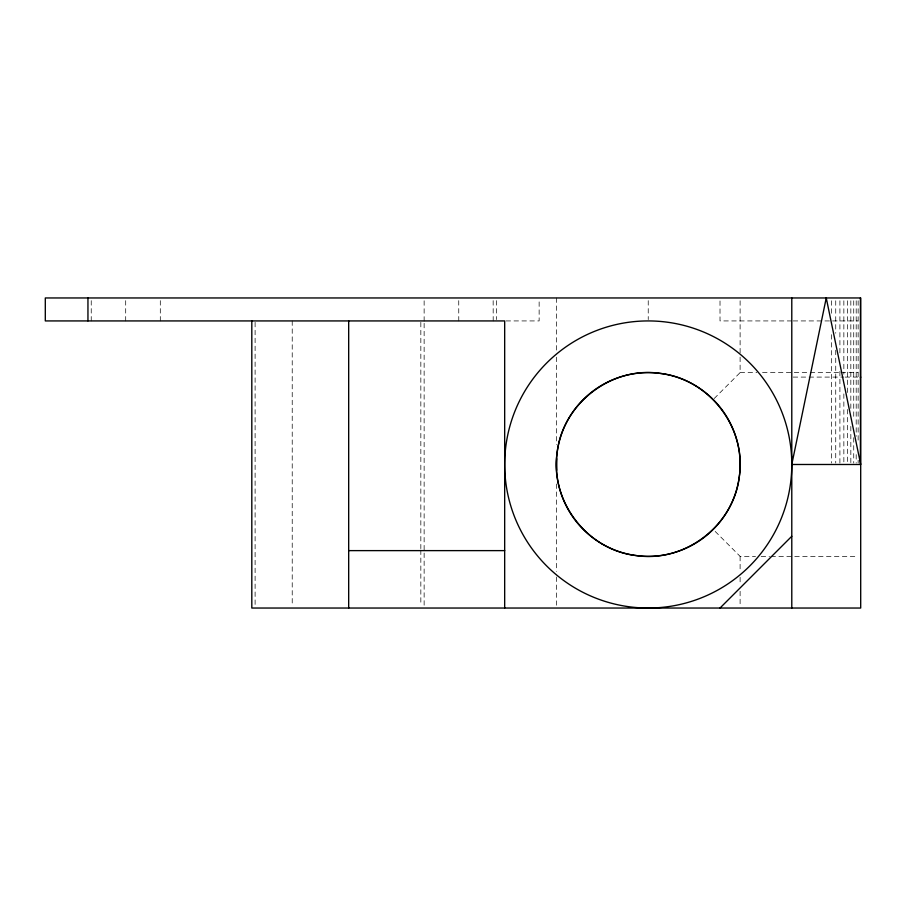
<?xml version="1.0" encoding="UTF-8"?>
<svg xmlns="http://www.w3.org/2000/svg" width="906" height="906" viewBox="0 0 906 906"><rect width="100%" height="100%" fill="white"/><g stroke="black" fill="none" stroke-linecap="round" stroke-linejoin="round"><path stroke-width="0.68" stroke-dasharray="4.53 3.4" d="M714.188 398.527L740.111 372.604L740.111 354.303M506.058 320.928L539.138 320.928L539.138 300.656M791.787 320.928L720.01 320.928L720.01 300.656M793.203 320.928L831.164 320.928M832.58 320.928L857.891 320.928M740.111 372.604L756.94 372.604M762.546 372.604L808.82 372.604M810.224 372.604L839.669 372.604M841.074 372.604L857.891 372.604M793.203 377.089L843.826 377.089M845.23 377.089L857.891 377.089M715.185 531.437L740.111 556.363L755.536 556.363M761.142 556.363L769.556 556.363M770.961 556.363L857.891 556.363M858.141 300.781L858.141 441.901M858.141 460.248L858.141 463.068M856.193 300.781L856.193 436.262M856.193 454.608L856.193 463.068M853.735 300.781L853.735 419.319M853.735 437.666L853.735 463.068M850.836 300.781L850.836 409.444M850.836 426.386L850.836 463.068M847.518 300.781L847.518 392.513M847.518 409.444L847.518 463.068M843.86 300.781L843.86 374.167M843.86 393.917L843.86 463.068M839.907 300.781L839.907 353M839.907 371.347L839.907 464.484M835.74 300.781L835.74 333.238M835.74 350.18L835.74 463.068M831.414 300.781L831.414 316.307M831.414 334.654L831.414 463.068M740.111 300.781L740.111 352.887M740.111 556.363L740.111 571.72M740.111 577.315L740.111 584.291M740.111 591.278L740.111 605.242M648.232 300.656L648.232 319.58M556.363 297.961L556.363 351.517M556.363 357.157L556.363 444.54M556.363 484.008L556.363 571.392M556.363 577.031L556.363 605.219M496.477 300.656L496.477 319.58M493.158 300.656L493.192 320.928M458.742 300.656L458.776 320.928M424.133 300.781L424.133 321.924M424.133 323.329L424.133 551.663M424.133 553.068L424.133 605.219M420.837 322.343L420.837 548.64M420.837 550.055L420.837 605.208M292.219 320.928L292.219 605.208M255.107 322.343L255.107 605.208M160.305 300.656L160.305 320.928M125.696 300.656L125.696 320.928M91.234 300.656L91.234 320.928"/><path stroke-width="1.36" d="M860.417 377.655L860.7 377.089M720.01 608.039L791.787 536.261M348.685 550.621L504.676 550.621M860.417 297.961L860.417 464.484M791.787 297.961L791.787 608.039M556.737 458.742L556.737 470.225M504.676 608.039L504.676 320.928L45.3 320.928L45.3 297.961L860.7 297.961L860.7 608.039L251.811 608.039L251.811 320.928M348.685 320.928L348.685 608.039M87.95 297.961L87.95 320.928M557.145 452.49C549.716 501.041 587.416 550.191 636.25 555.571C684.8 563.011 733.939 525.299 739.33 476.477C746.759 427.926 709.047 378.776 660.225 373.397C611.675 365.956 562.535 403.668 557.145 452.49M826.249 297.961L791.787 464.484A143.556 143.556 0 0 1 576.454 588.809A143.556 143.556 0 0 1 576.454 340.158A143.556 143.556 0 0 1 791.787 464.484L860.7 464.484L826.249 297.961M602.297 544.053A91.88 91.88 0 0 0 740.111 464.484A91.88 91.88 0 0 0 602.297 384.914A91.88 91.88 0 0 0 602.297 544.053"/></g></svg>
